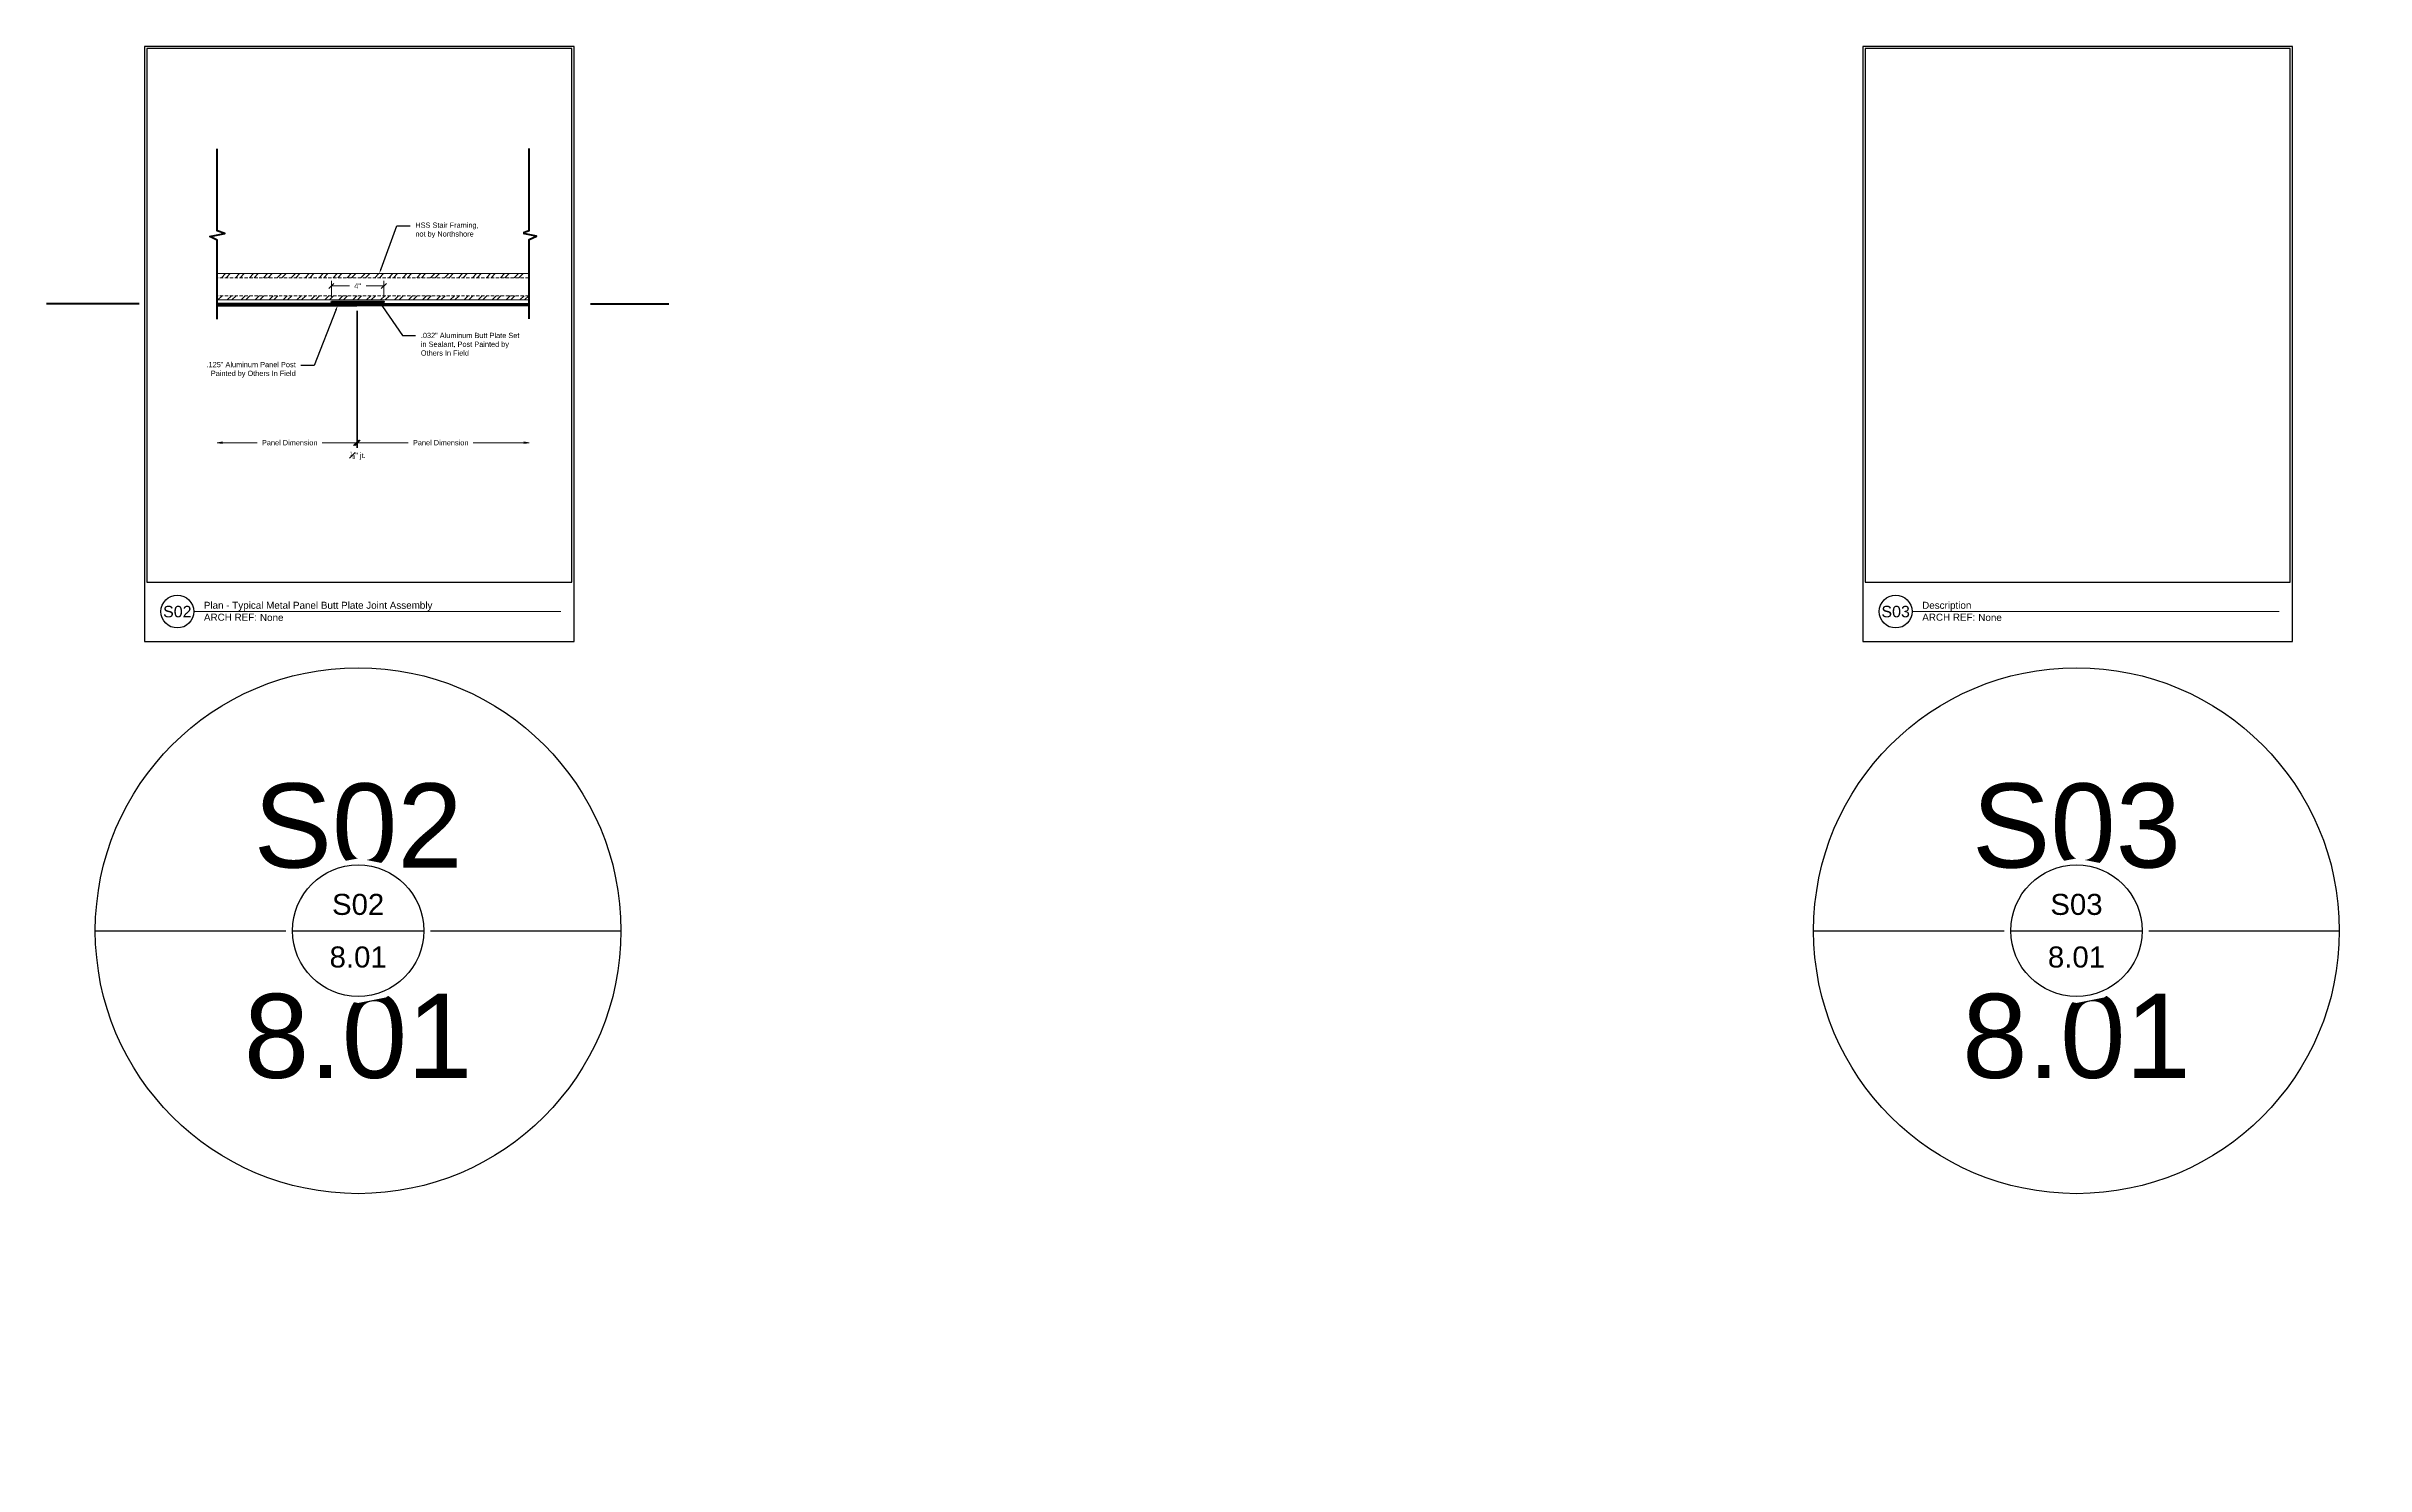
# Model space of a CAD drawing. Header units: inches. Extents: x -301 to 39679, y -468 to 370.
# Drawn here: x 103.2 to 279.7, y -422.4 to -314.5 of the extents above; entities that cross this region are included whole.
import ezdxf
from ezdxf import colors
from ezdxf.entities.mleader import LeaderData, LeaderLine
from ezdxf.enums import TextEntityAlignment as Align
from ezdxf.math import Vec2, Vec3

# ---------------------------------------------------------------- set-up
doc = ezdxf.new("R2010")
doc.units = ezdxf.units.IN
doc.header["$MEASUREMENT"] = 0
doc.linetypes.add('DASHED2', pattern=[0.375, 0.25, -0.125])
doc.layers.get('Defpoints').update_dxf_attribs({"color": 3})
for name, color, linetype, plot in [('Defpoints @ 1', 3, 'Continuous', False), ('Defpoints @ 4', 3, 'Continuous', False), ('NSE-Border', 156, 'Continuous', False)]:
    doc.layers.add(name, color=color, linetype=linetype, plot=plot)
for name, color, linetype, lineweight in [('NSE-By_Others', 252, 'Continuous', 0), ('NSE-Call-Outs', 51, 'Continuous', 13), ('NSE-Dimensions', 51, 'Continuous', 13), ('NSE-Notes', 11, 'Continuous', 40), ('NSE-Panels 01', 1, 'Continuous', 40), ('NSE-Sealant', 143, 'Continuous', 13), ('NSE-Title', 51, 'Continuous', 9)]:
    doc.layers.add(name, color=color, linetype=linetype, lineweight=lineweight)
doc.layers.add('NSE-Detail Border', color=7, linetype='Continuous')
doc.layers.add('Wipeouts', color=7, linetype='Continuous')
doc.styles.add('001 - NSSM - Standard', font='arial.ttf', dxfattribs={"height": 0.1})
doc.styles.add('004 - NSSM - Standard', font='arial.ttf', dxfattribs={"height": 0.4})
doc.styles.add('008 - NSSM - Standard', font='arial.ttf', dxfattribs={"height": 0.8})
doc.styles.add('Anno - NSSM - Standard', font='arial.ttf', dxfattribs={"height": 0.1})
doc.dimstyles.new('004 - NSSM - Standard$0', dxfattribs={"dimtxt": 0.4, "dimasz": 0.4, "dimexe": 0.4, "dimexo": 0.4, "dimgap": 0.4, "dimtad": 0, "dimdec": 4, "dimzin": 3, "dimdsep": 46, "dimlunit": 5, "dimtxsty": '004 - NSSM - Standard', "dimblk": 'OBLIQUE', "dimcen": 0.4, "dimclrd": 256, "dimclre": 256, "dimclrt": 256, "dimazin": 0, "dimtfac": 0.7, "dimtdec": 4, "dimtmove": 1, "dimatfit": 2, "dimfxl": 1, "dimtfill": 1, "dimtfillclr": 11, "dimfrac": 1, "dimtolj": 1, "dimtzin": 0, "dimlwd": 0, "dimlwe": 0, "dimarcsym": 0})

# ---------------------------------------------------------------- blocks, each defined once
blk = doc.blocks.new('*U3')
blk.add_wipeout([(8.13, 1.129), (8.13, 0), (0, 0), (0, 11.313), (8.172, 11.313), (8.172, 0), (8.13, 0), (8.13, 11.271), (0.042, 11.271), (0.042, 1.129)])
at = {"layer": 'Defpoints', "ltscale": 0.0625}
blk.add_lwpolyline([(0.042, 1.129), (8.13, 1.129), (8.13, 11.271), (0.042, 11.271)], close=True, dxfattribs=at)
at = {"layer": 'Defpoints'}
blk.add_circle((0.625, 0.567), 0.312, dxfattribs=at)
at = {"layer": 'NSE-Border', "ltscale": 0.0625}
blk.add_lwpolyline([(0, 0), (8.172, 0), (8.172, 11.313), (0, 11.313)], close=True, dxfattribs=at)
at = {"layer": 'NSE-Title'}
blk.add_line((0.938, 0.567), (7.922, 0.567), dxfattribs=at)
at = {"layer": 'Defpoints', "style": '008 - NSSM - Standard'}
blk.add_attdef('DETAIL_NUMBER', text='', height=0.218, dxfattribs=at).set_placement((0.625, 0.567), align=Align.MIDDLE_CENTER)
at = {"layer": 'NSE-Title', "style": '004 - NSSM - Standard'}
blk.add_text('ARCH REF:', height=0.1341, dxfattribs=at).set_placement((1.636, 0.46), align=Align.MIDDLE_CENTER)
for tag, p in [('DETAIL_DESCRIPTION', (1.129, 0.62)), ('ARCH_REF', (2.197, 0.388))]:
    blk.add_attdef(tag, p, '', height=0.134, dxfattribs=at)
blk = doc.blocks.new('*U7')
at = {"style": '001 - NSSM - Standard'}
blk.add_attdef('NOTE2_001', (-0.0001, -0.6356), '', height=0.0001, dxfattribs=at)
blk.add_wipeout([(0, 0.3437), (0.1315, 0.3176), (0.2431, 0.2431), (0.3176, 0.1315), (0.3437, 0), (0.3176, -0.1315), (0.2431, -0.2431), (0.1315, -0.3176), (0, -0.3438), (-0.1315, -0.3176), (-0.2431, -0.2431), (-0.3176, -0.1315), (-0.3438, 0), (-0.3176, 0.1315), (-0.2431, 0.2431), (-0.1315, 0.3176)]).dxf.layer = 'Wipeouts'
blk.add_line((-0.3125, 0), (0.3125, 0))
blk.add_circle((0, 0), 0.3125)
at = {"color": 5, "style": 'Anno - NSSM - Standard'}
for tag, p in [('VIEW_NUMBER', (0, 0.125)), ('SHEET_NUMBER', (0, -0.125))]:
    blk.add_attdef(tag, text='', height=0.1, dxfattribs=at).set_placement(p, align=Align.MIDDLE_CENTER)
blk = doc.blocks.new('*U403')
at = {"layer": 'Defpoints @ 4', "color": 5, "xscale": 64, "yscale": 64, "zscale": 64}
blk.add_blockref('*U7', (126.96, -381.75), dxfattribs=at).add_auto_attribs({'VIEW_NUMBER': 'S02', 'SHEET_NUMBER': '8.01', 'NOTE2_001': 'Note'})
at = {"layer": 'Defpoints @ 1', "color": 5, "xscale": 16, "yscale": 16, "zscale": 16}
blk.add_blockref('*U7', (126.96, -381.75), dxfattribs=at).add_auto_attribs({'VIEW_NUMBER': 'S02', 'SHEET_NUMBER': '8.01', 'NOTE2_001': 'Note'})
blk = doc.blocks.new('*U404')
at = {"layer": 'Defpoints @ 4', "color": 5, "xscale": 64, "yscale": 64, "zscale": 64}
blk.add_blockref('*U7', (257.71, -381.75), dxfattribs=at).add_auto_attribs({'VIEW_NUMBER': 'S03', 'SHEET_NUMBER': '8.01', 'NOTE2_001': 'Note'})
at = {"layer": 'Defpoints @ 1', "color": 5, "xscale": 16, "yscale": 16, "zscale": 16}
blk.add_blockref('*U7', (257.71, -381.75), dxfattribs=at).add_auto_attribs({'VIEW_NUMBER': 'S03', 'SHEET_NUMBER': '8.01', 'NOTE2_001': 'Note'})
blk = doc.blocks.new('*U194')
blk.add_wipeout([(0, 6.56), (0, 0.31), (0.57, 0.11), (-0.57, -0.11), (0, -0.38), (0, -6.39), (-5.93, -6.38), (-5.9, 6.56)]).dxf.layer = 'Wipeouts'
blk.add_lwpolyline([(0, -6.39), (0, -0.38), (-0.57, -0.11), (0.57, 0.11), (0, 0.31), (0, 6.56)])
blk = doc.blocks.new('*U201')
blk.add_wipeout([(0, 6.56), (0, 0.31), (-0.57, 0.11), (0.57, -0.11), (0, -0.38), (0, -6.39), (4.66, -6.39), (4.63, 6.56)]).dxf.layer = 'Wipeouts'
blk.add_lwpolyline([(0, -6.39), (0, -0.38), (0.57, -0.11), (-0.57, 0.11), (0, 0.31), (0, 6.56)])
blk = doc.blocks.new('_Oblique')
at = {"color": 0, "linetype": 'ByBlock', "lineweight": -2}
blk.add_line((-0.5, -0.5), (0.5, 0.5), dxfattribs=at)
blk = doc.blocks.new('_Open')
at = {"color": 0, "linetype": 'ByBlock', "lineweight": -2}
for p, q in [((-1, 0.17), (0, 0)), ((-1, -0.17), (0, 0)), ((0, 0), (-1, 0))]:
    blk.add_line(p, q, dxfattribs=at)
blk = doc.blocks.new('*D199')
at = {"layer": 'Defpoints', "color": 0, "transparency": 16777216}
for p in [(116.24, -335.23), (126.86, -334.2), (116.24, -344.64)]:
    blk.add_point(p, dxfattribs=at)
at = {"layer": 'NSE-Dimensions', "lineweight": 0, "transparency": 16777216}
for p, q in [((126.86, -334.6), (126.86, -345.04)), ((116.64, -344.64), (119.28, -344.64)), ((126.86, -344.64), (124.22, -344.64))]:
    blk.add_line(p, q, dxfattribs=at)
at = {"layer": 'NSE-Dimensions', "lineweight": 0, "transparency": 16777216, "xscale": 0.4, "yscale": 0.4, "zscale": 0.4, "rotation": 180}
blk.add_blockref('_Open', (116.24, -344.64), dxfattribs=at)
at = {"layer": 'NSE-Dimensions', "lineweight": 0, "transparency": 16777216, "xscale": 0.4, "yscale": 0.4, "zscale": 0.4}
blk.add_blockref('_Oblique', (126.86, -344.64), dxfattribs=at)
at = {"layer": 'NSE-Dimensions', "transparency": 16777216, "insert": (121.75, -344.64), "char_height": 0.4, "attachment_point": 5, "style": '004 - NSSM - Standard', "bg_fill": 3, "box_fill_scale": 1.25, "bg_fill_color": 256, "bg_fill_true_color": 13158600, "bg_fill_transparency": 0}
blk.add_mtext('\\A1;Panel Dimension', dxfattribs=at)
blk = doc.blocks.new('*D198')
at = {"layer": 'Defpoints', "color": 0, "transparency": 16777216}
blk.add_point((126.92, -334.2), dxfattribs=at)
at = {"layer": 'NSE-Dimensions', "color": 51, "lineweight": 0, "transparency": 16777216}
for p, q in [((126.92, -334.6), (126.92, -345.04)), ((126.8, -344.64), (126.4, -344.64)), ((126.92, -344.64), (127.32, -344.64))]:
    blk.add_line(p, q, dxfattribs=at)
at = {"layer": 'NSE-Dimensions', "transparency": 16777216, "insert": (126.92, -345.62), "char_height": 0.4, "attachment_point": 5, "style": '004 - NSSM - Standard', "bg_fill": 3, "box_fill_scale": 1.25, "bg_fill_color": 256, "bg_fill_true_color": 13158600, "bg_fill_transparency": 0}
blk.add_mtext('\\A1;{\\H1x;{\\H0.7x;\\S1#8;}"} jt.', dxfattribs=at)
at = {"layer": 'Defpoints', "color": 0, "transparency": 16777216}
for p in [(126.8, -344.64), (126.92, -344.64)]:
    blk.add_point(p, dxfattribs=at)
at = {"layer": 'NSE-Dimensions', "color": 51, "lineweight": 0, "transparency": 16777216}
blk.add_line((126.8, -344.64), (126.92, -344.64), dxfattribs=at)
at = {"layer": 'NSE-Dimensions', "color": 51, "lineweight": 0, "transparency": 16777216, "xscale": 0.4, "yscale": 0.4, "zscale": 0.4}
blk.add_blockref('_Oblique', (126.8, -344.64), dxfattribs=at)
at = {"layer": 'NSE-Dimensions', "color": 51, "lineweight": 0, "transparency": 16777216, "xscale": 0.4, "yscale": 0.4, "zscale": 0.4, "rotation": 180}
blk.add_blockref('_Oblique', (126.92, -344.64), dxfattribs=at)
blk = doc.blocks.new('*D200')
at = {"layer": 'Defpoints', "color": 0, "transparency": 16777216}
for p in [(126.92, -334.2), (139.96, -335.21), (139.96, -344.64)]:
    blk.add_point(p, dxfattribs=at)
at = {"layer": 'NSE-Dimensions', "lineweight": 0, "transparency": 16777216}
for p, q in [((126.92, -334.6), (126.92, -345.04)), ((126.92, -344.64), (130.77, -344.64)), ((139.56, -344.64), (135.71, -344.64))]:
    blk.add_line(p, q, dxfattribs=at)
at = {"layer": 'NSE-Dimensions', "lineweight": 0, "transparency": 16777216, "xscale": 0.4, "yscale": 0.4, "zscale": 0.4, "rotation": 180}
blk.add_blockref('_Oblique', (126.92, -344.64), dxfattribs=at)
at = {"layer": 'NSE-Dimensions', "lineweight": 0, "transparency": 16777216, "xscale": 0.4, "yscale": 0.4, "zscale": 0.4}
blk.add_blockref('_Open', (139.96, -344.64), dxfattribs=at)
at = {"layer": 'NSE-Dimensions', "transparency": 16777216, "insert": (133.24, -344.64), "char_height": 0.4, "attachment_point": 5, "style": '004 - NSSM - Standard', "bg_fill": 3, "box_fill_scale": 1.25, "bg_fill_color": 256, "bg_fill_true_color": 13158600, "bg_fill_transparency": 0}
blk.add_mtext('\\A1;Panel Dimension', dxfattribs=at)
blk = doc.blocks.new('*U210')
at = {"layer": 'NSE-Sealant', "linetype": 'ByBlock', "lineweight": -2}
h = blk.add_hatch(dxfattribs=at)
h.set_pattern_fill('ANSI31', color=0, scale=0.5)
h.set_pattern_definition([(45, (-0.00079, 0.5), (-0.044194, 0.044194), [])])
edge = h.paths.add_edge_path()
edge.add_arc((0.37, 0.06), 0.0625, 269.4022, 450.5978)
edge.add_line((0.37, 0.12), (0, 0.12))
edge.add_arc((0, 0.06), 0.0625, 89.4022, 270.5978)
edge.add_line((0, 0), (0.37, 0))
at = {"layer": 'NSE-Sealant', "color": 0, "linetype": 'ByBlock', "lineweight": -2}
for p, q in [((0, 0.12), (0.37, 0.12)), ((0.37, 0), (0, 0))]:
    blk.add_line(p, q, dxfattribs=at)
for centre, start, end in [((0, 0.06), 89.4022, 270.5978), ((0.37, 0.06), 269.4022, 90.5978)]:
    blk.add_arc(centre, 0.0625, start, end, dxfattribs=at)
blk = doc.blocks.new('*D202')
at = {"layer": 'Defpoints', "color": 0, "transparency": 16777216}
for p in [(128.92, -332.72), (124.92, -333.95), (128.92, -333.91)]:
    blk.add_point(p, dxfattribs=at)
at = {"layer": 'NSE-Dimensions', "color": 51, "lineweight": 0, "transparency": 16777216}
for p, q in [((124.92, -333.55), (124.92, -332.32)), ((124.92, -332.72), (126.29, -332.72)), ((128.92, -332.72), (127.56, -332.72)), ((128.92, -333.51), (128.92, -332.32))]:
    blk.add_line(p, q, dxfattribs=at)
at = {"layer": 'NSE-Dimensions', "color": 51, "lineweight": 0, "transparency": 16777216, "xscale": 0.4, "yscale": 0.4, "zscale": 0.4, "rotation": 180}
blk.add_blockref('_Oblique', (124.92, -332.72), dxfattribs=at)
at = {"layer": 'NSE-Dimensions', "color": 51, "lineweight": 0, "transparency": 16777216, "xscale": 0.4, "yscale": 0.4, "zscale": 0.4}
blk.add_blockref('_Oblique', (128.92, -332.72), dxfattribs=at)
at = {"layer": 'NSE-Dimensions', "transparency": 16777216, "insert": (126.92, -332.72), "char_height": 0.4, "attachment_point": 5, "style": '004 - NSSM - Standard', "bg_fill": 3, "box_fill_scale": 1.25, "bg_fill_color": 256, "bg_fill_true_color": 13158600, "bg_fill_transparency": 0}
blk.add_mtext('\\A1;4"', dxfattribs=at)

msp = doc.modelspace()

# ---------------------------------------------------------------- hatches: boundary and pattern name
at = {"layer": 'NSE-By_Others'}
h = msp.add_hatch(dxfattribs=at)
h.set_pattern_fill('ANSI32', color=256, scale=2)
h.paths.add_polyline_path([(139.96151, -331.78133), (116.23525, -331.78133), (116.23525, -332.09383), (139.96151, -332.09383)])
h = msp.add_hatch(dxfattribs=at)
h.set_pattern_fill('ANSI32', color=256, scale=2)
h.paths.add_polyline_path([(139.96151, -333.46883), (116.23525, -333.46883), (116.23525, -333.78133), (139.96151, -333.78133)])

# ---------------------------------------------------------------- linework, layer by layer
for p, q in [((115.68952, -331.78133), (141.43941, -331.78133)), ((115.68952, -333.78133), (141.43941, -333.78133))]:
    msp.add_line(p, q, dxfattribs=at)
at = {"layer": 'NSE-By_Others', "linetype": 'DASHED2'}
for p, q in [((115.68952, -332.09383), (141.43941, -332.09383)), ((115.68952, -333.46883), (141.43941, -333.46883))]:
    msp.add_line(p, q, dxfattribs=at)
at = {"layer": 'NSE-Panels 01'}
for points in [[(112.07245, -334.19633), (126.86098, -334.19633), (126.86098, -334.07133), (103.23684, -334.07133)], [(141.77451, -334.19633), (126.92348, -334.19633), (126.92348, -334.07133), (150.61013, -334.07133)]]:
    msp.add_lwpolyline(points, dxfattribs=at)

# ---------------------------------------------------------------- block references
at = {"layer": 'Defpoints'}
for name in ['*U403', '*U404']:
    msp.add_blockref(name, (0, 0), dxfattribs=at)

# ---------------------------------------------------------------- next in the draw order: block references
at = {"layer": 'NSE-Detail Border', "xscale": 4, "yscale": 4, "zscale": 4}
msp.add_blockref('*U3', (241.45078, -359.75), dxfattribs=at).add_auto_attribs({'DETAIL_DESCRIPTION': 'Description', 'ARCH_REF': 'None', 'DETAIL_NUMBER': 'S03'})
at = {"layer": 'NSE-Notes'}
for name, p in [('*U194', (116.23525, -328.84429)), ('*U201', (139.96151, -328.81661))]:
    msp.add_blockref(name, p, dxfattribs=at)

# ---------------------------------------------------------------- next in the draw order: dimensions: what is measured, and where the dimension line sits
at = {"layer": 'NSE-Dimensions'}
dim = msp.add_linear_dim(base=(116.23525, -344.64201), p1=(126.86098, -334.19633), p2=(116.23525, -335.23385), angle=180, text='Panel Dimension', dimstyle='004 - NSSM - Standard$0', override={"dimpost": '"', "dimblk1": 'Oblique', "dimblk2": 'Open', "dimsah": 1, "dimse2": 1}, dxfattribs=at)
dim.commit()
dim.dimension.update_dxf_attribs({"geometry": '*D199', "text_midpoint": (121.74812, -344.64201)})

# ---------------------------------------------------------------- next in the draw order: leaders
at = {"layer": 'NSE-Call-Outs'}
ml = msp.add_multileader_mtext('Standard', dxfattribs=at)
ml.set_content('HSS Stair Framing,\\Pnot by Northshore', color=256, style='004 - NSSM - Standard')
ml.set_leader_properties(color=256)
ml.build(insert=Vec2(0, 0))
ml.multileader.update_dxf_attribs({"dogleg_length": 1, "arrow_head_size": 0.4})
ctx = ml.context
ctx.base_point, ctx.char_height, ctx.arrow_head_size, ctx.landing_gap_size, ctx.plane_origin = Vec3(130.91236, -328.15243), 0.4, 0.4, 0.4, Vec3(112.90466, -310.52356)
notes = []
notes.append((ctx, [(0, (1, 1, 0), (129.91236, -328.15243), (1, 0), 1, [(0, [(128.56446, -331.78133)], 0, [])])]))
ctx.mtext.insert, ctx.mtext.width, ctx.mtext.flow_direction = Vec3(131.31236, -327.89363), 8, 5
ctx.mtext.has_bg_fill, ctx.mtext.bg_color, ctx.mtext.bg_scale_factor, ctx.mtext.bg_transparency, ctx.mtext.use_window_bg_color = 1, -1027028792, 1.5, 0, 1
for ctx, leaders in notes:
    for number, flags, end, landing, length, lines in leaders:
        leader = LeaderData()
        leader.index, (leader.has_last_leader_line, leader.has_dogleg_vector, leader.attachment_direction) = number, flags
        leader.last_leader_point, leader.dogleg_vector, leader.dogleg_length = Vec3(end), Vec3(landing), length
        for number, points, colour, breaks in lines:
            line = LeaderLine()
            line.index, line.vertices, line.color, line.breaks = number, Vec3.list(points), colors.encode_raw_color(colour), breaks
            leader.lines.append(line)
        ctx.leaders.append(leader)

# ---------------------------------------------------------------- next in the draw order: dimensions: what is measured, and where the dimension line sits
at = {"layer": 'NSE-Dimensions'}
dim = msp.add_linear_dim(base=(126.92348, -344.64201), p1=(126.79848, -344.64201), p2=(126.92348, -334.19633), text='{\\H1x;<>} jt.', dimstyle='004 - NSSM - Standard$0', override={"dimtih": 1, "dimtoh": 1, "dimlunit": 4, "dimpost": '', "dimclrd": 51, "dimclre": 51, "dimadec": 0}, dxfattribs=at)
dim.commit()
dim.dimension.update_dxf_attribs({"geometry": '*D198', "text_midpoint": (126.92348, -345.62076), "dimtype": 160})

# ---------------------------------------------------------------- next in the draw order: dimensions: what is measured, and where the dimension line sits
dim = msp.add_linear_dim(base=(139.96151, -344.64201), p1=(126.92348, -334.19633), p2=(139.96151, -335.20617), text='Panel Dimension', dimstyle='004 - NSSM - Standard$0', override={"dimpost": '"', "dimblk1": 'Oblique', "dimblk2": 'Open', "dimsah": 1, "dimse2": 1, "dimsd2": 0}, dxfattribs=at)
dim.commit()
dim.dimension.update_dxf_attribs({"geometry": '*D200', "text_midpoint": (133.24249, -344.64201)})

# ---------------------------------------------------------------- next in the draw order: linework, layer by layer
at = {"layer": 'NSE-Panels 01'}
msp.add_lwpolyline([(124.92348, -333.90633), (128.92348, -333.90633), (128.92348, -333.94633), (124.92348, -333.94633)], close=True, dxfattribs=at)

# ---------------------------------------------------------------- next in the draw order: leaders
at = {"layer": 'NSE-Call-Outs'}
ml = msp.add_multileader_mtext('Standard', dxfattribs=at)
ml.set_content('.125" Aluminum Panel Post Painted by Others In Field', color=256, style='004 - NSSM - Standard')
ml.set_leader_properties(color=256)
ml.build(insert=Vec2(0, 0))
ml.multileader.update_dxf_attribs({"dogleg_length": 1, "arrow_head_size": 0.4})
ctx = ml.context
ctx.base_point, ctx.char_height, ctx.arrow_head_size, ctx.landing_gap_size, ctx.plane_origin = Vec3(115.07664, -338.75509), 0.4, 0.4, 0.4, Vec3(105.16764, -324.26724)
ctx.text_align_type = 2
notes = []
notes.append((ctx, [(0, (1, 1, 0), (123.60515, -338.75509), (-1, 0), 1, [(0, [(125.40582, -334.19633)], 0, [])])]))
ctx.mtext.insert, ctx.mtext.width, ctx.mtext.defined_height, ctx.mtext.alignment, ctx.mtext.flow_direction = Vec3(122.20515, -338.49629), 8, 1.61676, 3, 5
ctx.mtext.has_bg_fill, ctx.mtext.bg_color, ctx.mtext.bg_scale_factor, ctx.mtext.bg_transparency, ctx.mtext.use_window_bg_color = 1, -1027028792, 1.5, 0, 1
ml = msp.add_multileader_mtext('Standard', dxfattribs=at)
ml.set_content('.032" Aluminum Butt Plate Set in Sealant, Post Painted by Others In Field', color=256, style='004 - NSSM - Standard')
ml.set_leader_properties(color=256)
ml.build(insert=Vec2(0, 0))
ml.multileader.update_dxf_attribs({"dogleg_length": 1, "arrow_head_size": 0.4})
ctx = ml.context
ctx.base_point, ctx.char_height, ctx.arrow_head_size, ctx.landing_gap_size, ctx.plane_origin = Vec3(131.32833, -336.48513), 0.4, 0.4, 0.4, Vec3(113.32063, -318.85627)
notes.append((ctx, [(0, (1, 1, 0), (130.32833, -336.48513), (1, 0), 1, [(0, [(128.59671, -333.94633)], 0, [])])]))
ctx.mtext.insert, ctx.mtext.width, ctx.mtext.flow_direction = Vec3(131.72833, -336.28172), 8, 5
ctx.mtext.has_bg_fill, ctx.mtext.bg_color, ctx.mtext.bg_scale_factor, ctx.mtext.bg_transparency, ctx.mtext.use_window_bg_color = 1, -1027028792, 1.5, 0, 1
for ctx, leaders in notes:
    for number, flags, end, landing, length, lines in leaders:
        leader = LeaderData()
        leader.index, (leader.has_last_leader_line, leader.has_dogleg_vector, leader.attachment_direction) = number, flags
        leader.last_leader_point, leader.dogleg_vector, leader.dogleg_length = Vec3(end), Vec3(landing), length
        for number, points, colour, breaks in lines:
            line = LeaderLine()
            line.index, line.vertices, line.color, line.breaks = number, Vec3.list(points), colors.encode_raw_color(colour), breaks
            leader.lines.append(line)
        ctx.leaders.append(leader)

# ---------------------------------------------------------------- next in the draw order: block references
at = {"layer": 'NSE-Sealant'}
msp.add_blockref('*U210', (127.83154, -334.07133), dxfattribs=at)

# ---------------------------------------------------------------- next in the draw order: dimensions: what is measured, and where the dimension line sits
at = {"layer": 'NSE-Dimensions'}
dim = msp.add_linear_dim(base=(128.92348, -332.71523), p1=(124.92348, -333.94633), p2=(128.92348, -333.90633), dimstyle='004 - NSSM - Standard$0', override={"dimtih": 1, "dimtoh": 1, "dimlunit": 4, "dimpost": '', "dimclrd": 51, "dimclre": 51, "dimadec": 0}, dxfattribs=at)
dim.commit()
dim.dimension.update_dxf_attribs({"geometry": '*D202', "text_midpoint": (126.92348, -332.71523)})

# ---------------------------------------------------------------- next in the draw order: block references
at = {"layer": 'NSE-Sealant'}
msp.add_blockref('*U210', (125.74428, -334.07133), dxfattribs=at)

# ---------------------------------------------------------------- next in the draw order: block references
at = {"layer": 'NSE-Detail Border', "xscale": 4, "yscale": 4, "zscale": 4}
msp.add_blockref('*U3', (110.70038, -359.75), dxfattribs=at).add_auto_attribs({'DETAIL_DESCRIPTION': 'Plan - Typical Metal Panel Butt Plate Joint Assembly', 'ARCH_REF': 'None', 'DETAIL_NUMBER': 'S02'})

doc.saveas('drawing.dxf')
